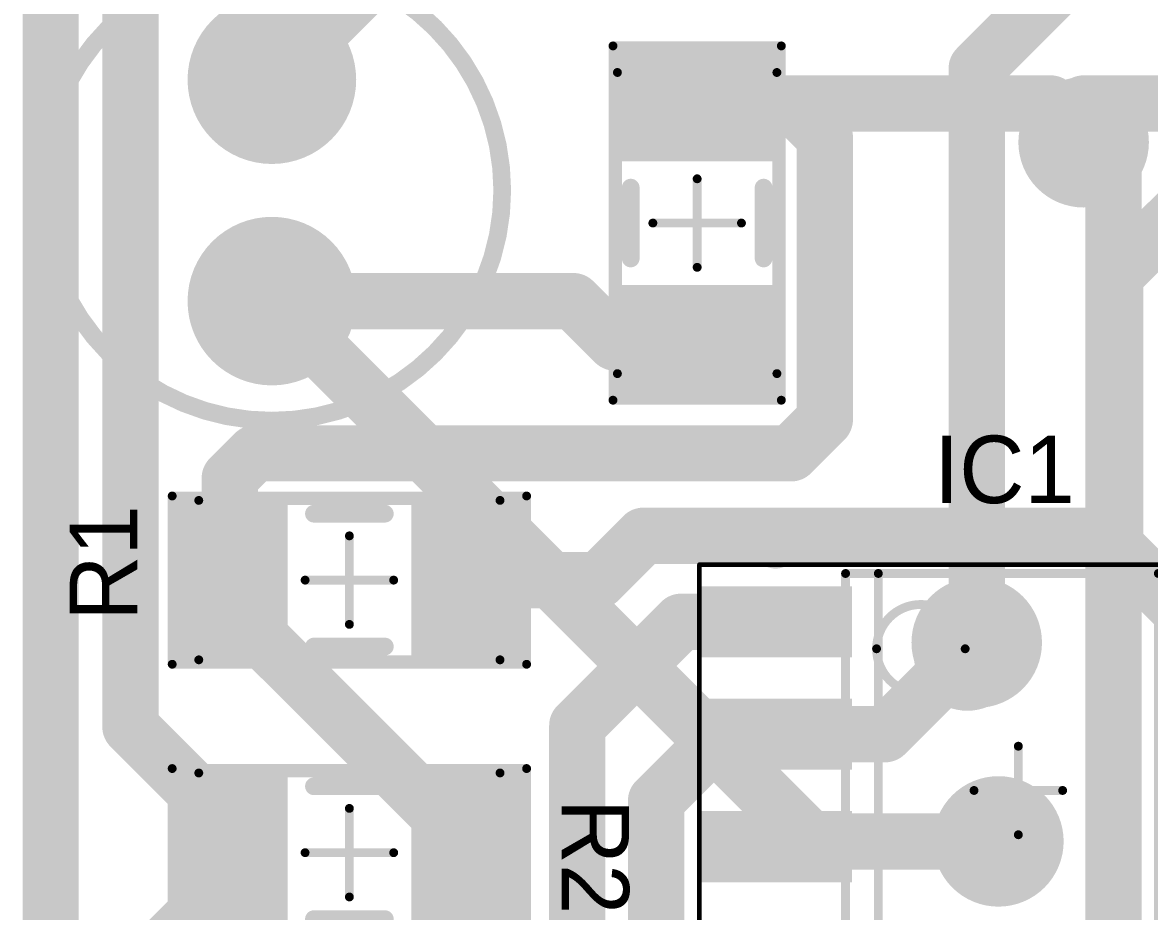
# Model space of a CAD drawing. Header units: millimetres. Extents: x 90 to 123, y 8 to 124.
# Drawn here: x 90.39 to 103.1, y 87.31 to 97.35 of the extents above; entities that cross this region are included whole.
import ezdxf

# ---------------------------------------------------------------- set-up
doc = ezdxf.new("R2010")
doc.units = ezdxf.units.MM
for name, color, linetype in [('BottomLayer', 5, 'Continuous'), ('BottomSolder', 6, 'Continuous'), ('Mechanical13', 56, 'Continuous'), ('Mechanical15', 56, 'Continuous'), ('MultiLayer', 9, 'Continuous'), ('TopLayer', 1, 'Continuous'), ('TopOverlay', 2, 'Continuous'), ('TopPaste', 8, 'Continuous'), ('TopSolder', 216, 'Continuous')]:
    doc.layers.add(name, color=color, linetype=linetype)

# ---------------------------------------------------------------- blocks, each defined once
blk = doc.blocks.new('C1206_29')
at = {"layer": 'Mechanical13', "const_width": 0.0999998}
for points in [[(1.70002962, 0.8999804199999999), (-1.69996358, 0.8999804199999999)], [(-1.69996358, -0.9000159799999999), (-1.69996358, 0.8999804199999999)], [(1.70002962, -0.9000159799999999), (1.70002962, 0.8999804199999999)], [(1.70002962, -0.9000159799999999), (-1.69996358, -0.9000159799999999)]]:
    blk.add_lwpolyline(points, dxfattribs=at)
at = {"layer": 'Mechanical13', "const_width": 0.0499999}
for points in [[(-1.72496226, 0.8999804199999999, 1), (-1.6749649, 0.8999804199999999, 1)], [(-1.72496226, 0.8999804199999999, 1), (-1.6749649, 0.8999804199999999, 1)], [(1.67503094, 0.8999804199999999, 1), (1.7250283, 0.8999804199999999, 1)], [(1.67503094, 0.8999804199999999, 1), (1.7250283, 0.8999804199999999, 1)], [(-1.72496226, -0.9000159799999999, 1), (-1.6749649, -0.9000159799999999, 1)], [(-1.72496226, -0.9000159799999999, 1), (-1.6749649, -0.9000159799999999, 1)], [(1.67503094, -0.9000159799999999, 1), (1.7250283, -0.9000159799999999, 1)], [(1.67503094, -0.9000159799999999, 1), (1.7250283, -0.9000159799999999, 1)]]:
    blk.add_lwpolyline(points, format="xyb", close=True, dxfattribs=at)
at = {"layer": 'Mechanical15', "const_width": 0.0999998}
for points in [[(2.00000362, 0.9499676199999999), (-1.99998838, 0.9499676199999999)], [(-1.99998838, -0.9500031800000001), (-1.99998838, 0.9499676199999999)], [(2.00000362, -0.9500031800000001), (2.00000362, 0.9499676199999999)], [(7.619999999999999e-06, -0.5000167799999999), (7.619999999999999e-06, 0.4999812199999999)], [(0.50003202, 7.619999999999999e-06), (-0.4999659799999999, 7.619999999999999e-06)], [(2.00000362, -0.9500031800000001), (-1.99998838, -0.9500031800000001)]]:
    blk.add_lwpolyline(points, dxfattribs=at)
at = {"layer": 'Mechanical15', "const_width": 0.0499999}
for points in [[(-2.02498706, 0.9499676199999999, 1), (-1.9749897, 0.9499676199999999, 1)], [(-2.02498706, 0.9499676199999999, 1), (-1.9749897, 0.9499676199999999, 1)], [(1.97500494, 0.9499676199999999, 1), (2.0250023, 0.9499676199999999, 1)], [(1.97500494, 0.9499676199999999, 1), (2.0250023, 0.9499676199999999, 1)], [(-0.02499106, 0.4999812199999999, 1), (0.0250063, 0.4999812199999999, 1)], [(-0.52496466, 7.619999999999999e-06, 1), (-0.4749673, 7.619999999999999e-06, 1)], [(0.47503334, 7.619999999999999e-06, 1), (0.5250307, 7.619999999999999e-06, 1)], [(-0.02499106, -0.5000167799999999, 1), (0.0250063, -0.5000167799999999, 1)], [(-2.02498706, -0.9500031800000001, 1), (-1.9749897, -0.9500031800000001, 1)], [(-2.02498706, -0.9500031800000001, 1), (-1.9749897, -0.9500031800000001, 1)], [(1.97500494, -0.9500031800000001, 1), (2.0250023, -0.9500031800000001, 1)], [(1.97500494, -0.9500031800000001, 1), (2.0250023, -0.9500031800000001, 1)]]:
    blk.add_lwpolyline(points, format="xyb", close=True, dxfattribs=at)
at = {"layer": 'TopLayer'}
for points in [[(-0.80000348, -0.8499906799999999), (-0.80000348, 0.85000592), (-1.90000128, -0.8499906799999999), (-1.90000128, 0.85000592)], [(1.90001652, -0.8499906799999999), (1.90001652, 0.85000592), (0.80001872, -0.8499906799999999), (0.80001872, 0.85000592)]]:
    blk.add_solid(points, dxfattribs=at)
at = {"layer": 'TopOverlay', "const_width": 0.1999996}
for points in [[(0.40000682, 0.74996802), (-0.39999158, 0.74996802)], [(0.40000682, -0.75000358), (-0.39999158, -0.75000358)]]:
    blk.add_lwpolyline(points, dxfattribs=at)
at = {"layer": 'TopOverlay', "const_width": 0.0999998}
for points in [[(-0.44999148, 0.74996802, 1), (-0.34999168, 0.74996802, 1)], [(0.35000692, 0.74996802, 1), (0.45000672, 0.74996802, 1)], [(-0.44999148, -0.75000358, 1), (-0.34999168, -0.75000358, 1)], [(0.35000692, -0.75000358, 1), (0.45000672, -0.75000358, 1)]]:
    blk.add_lwpolyline(points, format="xyb", close=True, dxfattribs=at)
at = {"layer": 'TopPaste'}
for points in [[(-0.80000348, -0.8499906799999999), (-0.80000348, 0.85000592), (-1.90000128, -0.8499906799999999), (-1.90000128, 0.85000592)], [(1.90001652, -0.8499906799999999), (1.90001652, 0.85000592), (0.80001872, -0.8499906799999999), (0.80001872, 0.85000592)]]:
    blk.add_solid(points, dxfattribs=at)
at = {"layer": 'TopSolder'}
for points in [[(-0.69840348, -0.95159068), (-0.69840348, 0.9516059199999999), (-2.00160128, -0.95159068), (-2.00160128, 0.9516059199999999)], [(2.00161652, -0.95159068), (2.00161652, 0.9516059199999999), (0.6984187199999999, -0.95159068), (0.6984187199999999, 0.9516059199999999)]]:
    blk.add_solid(points, dxfattribs=at)
blk = doc.blocks.new('C1206_30')
at = {"layer": 'Mechanical13', "const_width": 0.0999998}
for points in [[(-1.70001692, 0.89998296), (1.69997628, 0.89998296)], [(-1.70001692, -0.90001344), (-1.70001692, 0.89998296)], [(1.69997628, -0.90001344), (1.69997628, 0.89998296)], [(-1.70001692, -0.90001344), (1.69997628, -0.90001344)]]:
    blk.add_lwpolyline(points, dxfattribs=at)
at = {"layer": 'Mechanical13', "const_width": 0.0499999}
for points in [[(-1.7250156, 0.89998296, 1), (-1.67501824, 0.89998296, 1)], [(-1.7250156, 0.89998296, 1), (-1.67501824, 0.89998296, 1)], [(1.6749776, 0.89998296, 1), (1.72497496, 0.89998296, 1)], [(1.6749776, 0.89998296, 1), (1.72497496, 0.89998296, 1)], [(-1.7250156, -0.90001344, 1), (-1.67501824, -0.90001344, 1)], [(-1.7250156, -0.90001344, 1), (-1.67501824, -0.90001344, 1)], [(1.6749776, -0.90001344, 1), (1.72497496, -0.90001344, 1)], [(1.6749776, -0.90001344, 1), (1.72497496, -0.90001344, 1)]]:
    blk.add_lwpolyline(points, format="xyb", close=True, dxfattribs=at)
at = {"layer": 'Mechanical15', "const_width": 0.0999998}
for points in [[(-1.99999092, 0.95002096), (2.00000108, 0.95002096)], [(-1.99999092, -0.95000064), (-1.99999092, 0.95002096)], [(2.00000108, -0.95000064), (2.00000108, 0.95002096)], [(5.08e-06, -0.5000142399999999), (5.08e-06, 0.49998376)], [(-0.5000193199999999, 1.016e-05), (0.49997868, 1.016e-05)], [(-1.99999092, -0.95000064), (2.00000108, -0.95000064)]]:
    blk.add_lwpolyline(points, dxfattribs=at)
at = {"layer": 'Mechanical15', "const_width": 0.0499999}
for points in [[(-2.0249896, 0.95002096, 1), (-1.97499224, 0.95002096, 1)], [(-2.0249896, 0.95002096, 1), (-1.97499224, 0.95002096, 1)], [(1.9750024, 0.95002096, 1), (2.02499976, 0.95002096, 1)], [(1.9750024, 0.95002096, 1), (2.02499976, 0.95002096, 1)], [(-0.0249936, 0.49998376, 1), (0.02500376, 0.49998376, 1)], [(-0.525018, 1.016e-05, 1), (-0.4750206399999999, 1.016e-05, 1)], [(0.47498, 1.016e-05, 1), (0.52497736, 1.016e-05, 1)], [(-0.0249936, -0.5000142399999999, 1), (0.02500376, -0.5000142399999999, 1)], [(-2.0249896, -0.95000064, 1), (-1.97499224, -0.95000064, 1)], [(-2.0249896, -0.95000064, 1), (-1.97499224, -0.95000064, 1)], [(1.9750024, -0.95000064, 1), (2.02499976, -0.95000064, 1)], [(1.9750024, -0.95000064, 1), (2.02499976, -0.95000064, 1)]]:
    blk.add_lwpolyline(points, format="xyb", close=True, dxfattribs=at)
at = {"layer": 'TopLayer'}
for points in [[(-0.8000060199999999, -0.8499881399999999), (-0.8000060199999999, 0.85000846), (-1.90000382, -0.8499881399999999), (-1.90000382, 0.85000846)], [(1.90001398, -0.8499881399999999), (1.90001398, 0.85000846), (0.80001618, -0.8499881399999999), (0.80001618, 0.85000846)]]:
    blk.add_solid(points, dxfattribs=at)
at = {"layer": 'TopOverlay', "const_width": 0.1999996}
for points in [[(-0.39999412, 0.75002136), (0.40000428, 0.75002136)], [(-0.39999412, -0.75000104), (0.40000428, -0.75000104)]]:
    blk.add_lwpolyline(points, dxfattribs=at)
at = {"layer": 'TopOverlay', "const_width": 0.0999998}
for points in [[(-0.44999402, 0.75002136, 1), (-0.34999422, 0.75002136, 1)], [(0.35000438, 0.75002136, 1), (0.4500041799999999, 0.75002136, 1)], [(-0.44999402, -0.75000104, 1), (-0.34999422, -0.75000104, 1)], [(0.35000438, -0.75000104, 1), (0.4500041799999999, -0.75000104, 1)]]:
    blk.add_lwpolyline(points, format="xyb", close=True, dxfattribs=at)
at = {"layer": 'TopPaste'}
for points in [[(-0.8000060199999999, -0.8499881399999999), (-0.8000060199999999, 0.85000846), (-1.90000382, -0.8499881399999999), (-1.90000382, 0.85000846)], [(1.90001398, -0.8499881399999999), (1.90001398, 0.85000846), (0.80001618, -0.8499881399999999), (0.80001618, 0.85000846)]]:
    blk.add_solid(points, dxfattribs=at)
at = {"layer": 'TopSolder'}
for points in [[(-0.69840602, -0.9515881399999999), (-0.69840602, 0.95160846), (-2.00160382, -0.9515881399999999), (-2.00160382, 0.95160846)], [(2.00161398, -0.9515881399999999), (2.00161398, 0.95160846), (0.6984161799999999, -0.9515881399999999), (0.6984161799999999, 0.95160846)]]:
    blk.add_solid(points, dxfattribs=at)
blk = doc.blocks.new('C1206_31')
at = {"layer": 'Mechanical13', "const_width": 0.0999998}
for points in [[(-1.69997628, 0.89998296), (1.70001692, 0.89998296)], [(-1.69997628, -0.90001344), (-1.69997628, 0.89998296)], [(1.70001692, -0.90001344), (1.70001692, 0.89998296)], [(-1.69997628, -0.90001344), (1.70001692, -0.90001344)]]:
    blk.add_lwpolyline(points, dxfattribs=at)
at = {"layer": 'Mechanical13', "const_width": 0.0499999}
for points in [[(-1.72497496, 0.89998296, 1), (-1.6749776, 0.89998296, 1)], [(-1.72497496, 0.89998296, 1), (-1.6749776, 0.89998296, 1)], [(1.67501824, 0.89998296, 1), (1.7250156, 0.89998296, 1)], [(1.67501824, 0.89998296, 1), (1.7250156, 0.89998296, 1)], [(-1.72497496, -0.90001344, 1), (-1.6749776, -0.90001344, 1)], [(-1.72497496, -0.90001344, 1), (-1.6749776, -0.90001344, 1)], [(1.67501824, -0.90001344, 1), (1.7250156, -0.90001344, 1)], [(1.67501824, -0.90001344, 1), (1.7250156, -0.90001344, 1)]]:
    blk.add_lwpolyline(points, format="xyb", close=True, dxfattribs=at)
at = {"layer": 'Mechanical15', "const_width": 0.0999998}
for points in [[(-2.00000108, 0.95002096), (1.99999092, 0.95002096)], [(-2.00000108, -0.95000064), (-2.00000108, 0.95002096)], [(1.99999092, -0.95000064), (1.99999092, 0.95002096)], [(-5.08e-06, -0.5000142399999999), (-5.08e-06, 0.49998376)], [(-0.49997868, 1.016e-05), (0.5000193199999999, 1.016e-05)], [(-2.00000108, -0.95000064), (1.99999092, -0.95000064)]]:
    blk.add_lwpolyline(points, dxfattribs=at)
at = {"layer": 'Mechanical15', "const_width": 0.0499999}
for points in [[(-2.02499976, 0.95002096, 1), (-1.9750024, 0.95002096, 1)], [(-2.02499976, 0.95002096, 1), (-1.9750024, 0.95002096, 1)], [(1.97499224, 0.95002096, 1), (2.0249896, 0.95002096, 1)], [(1.97499224, 0.95002096, 1), (2.0249896, 0.95002096, 1)], [(-0.02500376, 0.49998376, 1), (0.0249936, 0.49998376, 1)], [(-0.52497736, 1.016e-05, 1), (-0.47498, 1.016e-05, 1)], [(0.4750206399999999, 1.016e-05, 1), (0.525018, 1.016e-05, 1)], [(-0.02500376, -0.5000142399999999, 1), (0.0249936, -0.5000142399999999, 1)], [(-2.02499976, -0.95000064, 1), (-1.9750024, -0.95000064, 1)], [(-2.02499976, -0.95000064, 1), (-1.9750024, -0.95000064, 1)], [(1.97499224, -0.95000064, 1), (2.0249896, -0.95000064, 1)], [(1.97499224, -0.95000064, 1), (2.0249896, -0.95000064, 1)]]:
    blk.add_lwpolyline(points, format="xyb", close=True, dxfattribs=at)
at = {"layer": 'TopLayer'}
for points in [[(-0.80001618, -0.8499881399999999), (-0.80001618, 0.85000846), (-1.90001398, -0.8499881399999999), (-1.90001398, 0.85000846)], [(1.90000382, -0.8499881399999999), (1.90000382, 0.85000846), (0.8000060199999999, -0.8499881399999999), (0.8000060199999999, 0.85000846)]]:
    blk.add_solid(points, dxfattribs=at)
at = {"layer": 'TopOverlay', "const_width": 0.1999996}
for points in [[(-0.40000428, 0.75002136), (0.39999412, 0.75002136)], [(-0.40000428, -0.75000104), (0.39999412, -0.75000104)]]:
    blk.add_lwpolyline(points, dxfattribs=at)
at = {"layer": 'TopOverlay', "const_width": 0.0999998}
for points in [[(-0.4500041799999999, 0.75002136, 1), (-0.35000438, 0.75002136, 1)], [(0.34999422, 0.75002136, 1), (0.44999402, 0.75002136, 1)], [(-0.4500041799999999, -0.75000104, 1), (-0.35000438, -0.75000104, 1)], [(0.34999422, -0.75000104, 1), (0.44999402, -0.75000104, 1)]]:
    blk.add_lwpolyline(points, format="xyb", close=True, dxfattribs=at)
at = {"layer": 'TopPaste'}
for points in [[(-0.80001618, -0.8499881399999999), (-0.80001618, 0.85000846), (-1.90001398, -0.8499881399999999), (-1.90001398, 0.85000846)], [(1.90000382, -0.8499881399999999), (1.90000382, 0.85000846), (0.8000060199999999, -0.8499881399999999), (0.8000060199999999, 0.85000846)]]:
    blk.add_solid(points, dxfattribs=at)
at = {"layer": 'TopSolder'}
for points in [[(-0.6984161799999999, -0.9515881399999999), (-0.6984161799999999, 0.95160846), (-2.00161398, -0.9515881399999999), (-2.00161398, 0.95160846)], [(2.00160382, -0.9515881399999999), (2.00160382, 0.95160846), (0.69840602, -0.9515881399999999), (0.69840602, 0.95160846)]]:
    blk.add_solid(points, dxfattribs=at)
blk = doc.blocks.new('OPAMP_LM833_42')
at = {"layer": 'Mechanical13', "const_width": 0.0999998}
for points in [[(-1.95000118, -2.45000018), (-1.95000118, 2.45000018)], [(-1.95000118, 2.45000018), (1.95000118, 2.45000018)], [(1.95000118, -2.45000018), (1.95000118, 2.45000018)], [(-1.95000118, -2.45000018), (1.95000118, -2.45000018)]]:
    blk.add_lwpolyline(points, dxfattribs=at)
at = {"layer": 'Mechanical13'}
for points, const_width in [([(-1.97499986, 2.45000018, 1), (-1.9250025, 2.45000018, 1)], 0.0499999), ([(-1.97499986, 2.45000018, 1), (-1.9250025, 2.45000018, 1)], 0.0499999), ([(1.9250025, 2.45000018, 1), (1.97499986, 2.45000018, 1)], 0.0499999), ([(1.9250025, 2.45000018, 1), (1.97499986, 2.45000018, 1)], 0.0499999), ([(-0.6000013399999999, 1.59999934, 1), (-1.59999934, 1.59999934, 1)], 0.0999998), ([(-1.62499802, 1.59999934, 1), (-1.57500066, 1.59999934, 1)], 0.0499999), ([(-0.62500002, 1.59999934, 1), (-0.5750026599999999, 1.59999934, 1)], 0.0499999), ([(-1.97499986, -2.45000018, 1), (-1.9250025, -2.45000018, 1)], 0.0499999), ([(-1.97499986, -2.45000018, 1), (-1.9250025, -2.45000018, 1)], 0.0499999), ([(1.9250025, -2.45000018, 1), (1.97499986, -2.45000018, 1)], 0.0499999), ([(1.9250025, -2.45000018, 1), (1.97499986, -2.45000018, 1)], 0.0499999)]:
    blk.add_lwpolyline(points, format="xyb", close=True, dxfattribs=dict(at, const_width=const_width))
at = {"layer": 'Mechanical15'}
for points, const_width in [([(-3.60000042, -2.54999998), (-3.60000042, 2.54999998)], 0.0499999), ([(-3.60000042, 2.54999998), (3.60000042, 2.54999998)], 0.0499999), ([(3.60000042, -2.54999998), (3.60000042, 2.54999998)], 0.0499999), ([(0, -0.499999), (0, 0.499999)], 0.0999998), ([(-0.499999, 0), (0.50000154, 0)], 0.0999998), ([(-3.60000042, -2.54999998), (3.60000042, -2.54999998)], 0.0499999)]:
    blk.add_lwpolyline(points, dxfattribs=dict(at, const_width=const_width))
for points, const_width in [([(-3.61249976, 2.54999998, 1), (-3.58750108, 2.54999998, 1)], 0.02499868), ([(-3.61249976, 2.54999998, 1), (-3.58750108, 2.54999998, 1)], 0.02499868), ([(3.58750108, 2.54999998, 1), (3.61249976, 2.54999998, 1)], 0.02499868), ([(3.58750108, 2.54999998, 1), (3.61249976, 2.54999998, 1)], 0.02499868), ([(-0.02499868, 0.499999, 1), (0.02499868, 0.499999, 1)], 0.0499999), ([(-0.5249976799999999, 0, 1), (-0.47500032, 0, 1)], 0.0499999), ([(0.47500286, 0, 1), (0.52500022, 0, 1)], 0.0499999), ([(-0.02499868, -0.499999, 1), (0.02499868, -0.499999, 1)], 0.0499999), ([(-3.61249976, -2.54999998, 1), (-3.58750108, -2.54999998, 1)], 0.02499868), ([(-3.61249976, -2.54999998, 1), (-3.58750108, -2.54999998, 1)], 0.02499868), ([(3.58750108, -2.54999998, 1), (3.61249976, -2.54999998, 1)], 0.02499868), ([(3.58750108, -2.54999998, 1), (3.61249976, -2.54999998, 1)], 0.02499868)]:
    blk.add_lwpolyline(points, format="xyb", close=True, dxfattribs=dict(at, const_width=const_width))
at = {"layer": 'TopLayer'}
for points in [[(-1.98000112, 1.6050006), (-1.98000112, 2.2049994), (-3.49999808, 1.6050006), (-3.49999808, 2.2049994)], [(3.49999808, 1.6050006), (3.49999808, 2.2049994), (1.98000112, 1.6050006), (1.98000112, 2.2049994)], [(-1.98000112, 0.3350006), (-1.98000112, 0.9349994), (-3.49999808, 0.3350006), (-3.49999808, 0.9349994)], [(3.49999808, 0.3350006), (3.49999808, 0.9349994), (1.98000112, 0.3350006), (1.98000112, 0.9349994)], [(-1.98000112, -0.9349994), (-1.98000112, -0.3350006), (-3.49999808, -0.9349994), (-3.49999808, -0.3350006)], [(3.49999808, -0.9349994), (3.49999808, -0.3350006), (1.98000112, -0.9349994), (1.98000112, -0.3350006)], [(-1.98000112, -2.2049994), (-1.98000112, -1.6050006), (-3.49999808, -2.2049994), (-3.49999808, -1.6050006)], [(3.49999808, -2.2049994), (3.49999808, -1.6050006), (1.98000112, -2.2049994), (1.98000112, -1.6050006)]]:
    blk.add_solid(points, dxfattribs=at)
at = {"layer": 'TopOverlay'}
for points, const_width in [([(-2.61499858, 2.75500084, 1), (-2.86500062, 2.75500084, 1)], 0.2499995), ([(-2.92749986, 2.75500084, 1), (-2.80250138, 2.75500084, 1)], 0.12499848), ([(-2.67749782, 2.75500084, 1), (-2.55249934, 2.75500084, 1)], 0.12499848), ([(-1.60499806, 2.45000018, 1), (-1.5550007, 2.45000018, 1)], 0.0499999), ([(-1.60499806, 2.45000018, 1), (-1.5550007, 2.45000018, 1)], 0.0499999), ([(1.5550007, 2.45000018, 1), (1.60499806, 2.45000018, 1)], 0.0499999), ([(1.5550007, 2.45000018, 1), (1.60499806, 2.45000018, 1)], 0.0499999), ([(-0.27500072, 1.49999954, 1), (-0.87499952, 1.49999954, 1)], 0.5999987999999999), ([(-1.02499922, 1.49999954, 1), (-0.72499982, 1.49999954, 1)], 0.2999994), ([(-0.4250004199999999, 1.49999954, 1), (-0.12500102, 1.49999954, 1)], 0.2999994), ([(-1.60499806, -2.45000018, 1), (-1.5550007, -2.45000018, 1)], 0.0499999), ([(-1.60499806, -2.45000018, 1), (-1.5550007, -2.45000018, 1)], 0.0499999), ([(1.5550007, -2.45000018, 1), (1.60499806, -2.45000018, 1)], 0.0499999), ([(1.5550007, -2.45000018, 1), (1.60499806, -2.45000018, 1)], 0.0499999)]:
    blk.add_lwpolyline(points, format="xyb", close=True, dxfattribs=dict(at, const_width=const_width))
at = {"layer": 'TopOverlay', "const_width": 0.0999998}
for points in [[(-1.57999938, -2.45000018), (-1.57999938, 2.45000018)], [(-1.57999938, 2.45000018), (1.57999938, 2.45000018)], [(1.57999938, -2.45000018), (1.57999938, 2.45000018)], [(-1.57999938, -2.45000018), (1.57999938, -2.45000018)]]:
    blk.add_lwpolyline(points, dxfattribs=at)
at = {"layer": 'TopPaste'}
for points in [[(-1.98000112, 1.6050006), (-1.98000112, 2.2049994), (-3.49999808, 1.6050006), (-3.49999808, 2.2049994)], [(3.49999808, 1.6050006), (3.49999808, 2.2049994), (1.98000112, 1.6050006), (1.98000112, 2.2049994)], [(-1.98000112, 0.3350006), (-1.98000112, 0.9349994), (-3.49999808, 0.3350006), (-3.49999808, 0.9349994)], [(3.49999808, 0.3350006), (3.49999808, 0.9349994), (1.98000112, 0.3350006), (1.98000112, 0.9349994)], [(-1.98000112, -0.9349994), (-1.98000112, -0.3350006), (-3.49999808, -0.9349994), (-3.49999808, -0.3350006)], [(3.49999808, -0.9349994), (3.49999808, -0.3350006), (1.98000112, -0.9349994), (1.98000112, -0.3350006)], [(-1.98000112, -2.2049994), (-1.98000112, -1.6050006), (-3.49999808, -2.2049994), (-3.49999808, -1.6050006)], [(3.49999808, -2.2049994), (3.49999808, -1.6050006), (1.98000112, -2.2049994), (1.98000112, -1.6050006)]]:
    blk.add_solid(points, dxfattribs=at)
at = {"layer": 'TopSolder'}
for points in [[(-1.87840112, 1.5034006), (-1.87840112, 2.3065994), (-3.60159808, 1.5034006), (-3.60159808, 2.3065994)], [(3.60159808, 1.5034006), (3.60159808, 2.3065994), (1.87840112, 1.5034006), (1.87840112, 2.3065994)], [(-1.87840112, 0.2334006), (-1.87840112, 1.0365994), (-3.60159808, 0.2334006), (-3.60159808, 1.0365994)], [(3.60159808, 0.2334006), (3.60159808, 1.0365994), (1.87840112, 0.2334006), (1.87840112, 1.0365994)], [(-1.87840112, -1.0365994), (-1.87840112, -0.2334006), (-3.60159808, -1.0365994), (-3.60159808, -0.2334006)], [(3.60159808, -1.0365994), (3.60159808, -0.2334006), (1.87840112, -1.0365994), (1.87840112, -0.2334006)], [(-1.87840112, -2.3065994), (-1.87840112, -1.5034006), (-3.60159808, -2.3065994), (-3.60159808, -1.5034006)], [(3.60159808, -2.3065994), (3.60159808, -1.5034006), (1.87840112, -2.3065994), (1.87840112, -1.5034006)]]:
    blk.add_solid(points, dxfattribs=at)
blk = doc.blocks.new('CAPACITOR_10UF_55')
at = {"layer": 'BottomLayer', "const_width": 0.8499983}
for points in [[(-0.4250258199999999, 0, 1), (0.42497502, 0, 1)], [(2.07499458, 0, 1), (2.92499542, 0, 1)]]:
    blk.add_lwpolyline(points, format="xyb", close=True, dxfattribs=at)
at = {"layer": 'BottomSolder', "const_width": 0.9515982999999999}
for points in [[(-0.47582582, 0, 1), (0.4757750199999999, 0, 1)], [(2.02419458, 0, 1), (2.97579542, 0, 1)]]:
    blk.add_lwpolyline(points, format="xyb", close=True, dxfattribs=at)
at = {"layer": 'MultiLayer', "const_width": 0.8499983}
for points in [[(-0.4250258199999999, 0, 1), (0.42497502, 0, 1)], [(2.07499458, 0, 1), (2.92499542, 0, 1)]]:
    blk.add_lwpolyline(points, format="xyb", close=True, dxfattribs=at)
at = {"layer": 'TopLayer', "const_width": 0.8499983}
for points in [[(-0.4250258199999999, 0, 1), (0.42497502, 0, 1)], [(2.07499458, 0, 1), (2.92499542, 0, 1)]]:
    blk.add_lwpolyline(points, format="xyb", close=True, dxfattribs=at)
at = {"layer": 'TopOverlay'}
for points, const_width in [([(3.84999992, 0, 1), (-1.34999984, 0, 1)], 0.1999996), ([(4.6489747, 0.508, 1), (4.7489745, 0.508, 1)], 0.0999998), ([(-1.39999974, 0, 1), (-1.29999994, 0, 1)], 0.0999998), ([(3.80000002, 0, 1), (3.89999982, 0, 1)], 0.0999998), ([(4.140974699999999, 0, 1), (4.240974499999999, 0, 1)], 0.0999998), ([(5.1569747, 0, 1), (5.2569745, 0, 1)], 0.0999998), ([(4.6489747, -0.508, 1), (4.7489745, -0.508, 1)], 0.0999998)]:
    blk.add_lwpolyline(points, format="xyb", close=True, dxfattribs=dict(at, const_width=const_width))
at = {"layer": 'TopOverlay', "const_width": 0.1999996}
for points in [[(4.6989746, 0.508), (4.6989746, -0.508)], [(4.1909746, 0), (5.2069746, 0)]]:
    blk.add_lwpolyline(points, dxfattribs=at)
at = {"layer": 'TopSolder', "const_width": 0.9515982999999999}
for points in [[(-0.47582582, 0, 1), (0.4757750199999999, 0, 1)], [(2.02419458, 0, 1), (2.97579542, 0, 1)]]:
    blk.add_lwpolyline(points, format="xyb", close=True, dxfattribs=at)

msp = doc.modelspace()

# ---------------------------------------------------------------- linework, layer by layer
at = {"layer": 'BottomLayer', "const_width": 0.635}
for points in [[(101.1555, 96.82802579999999), (102.13714904, 97.80967483999999)], [(101.1555, 90.34450053999998), (101.1555, 96.82802579999999)], [(102.362, 95.99350118), (102.70000034, 95.65550084)], [(102.70000034, 86.97182758), (102.70000034, 95.65550084)], [(93.2000168, 94.199964), (99.29998173999999, 88.09999905999999)], [(99.29998173999999, 88.09999905999999), (101.4000004, 88.09999905999999)]]:
    msp.add_lwpolyline(points, dxfattribs=at)
at = {"layer": 'BottomLayer'}
for points, const_width in [([(100.99675, 96.82802579999999, 1), (101.31425, 96.82802579999999, 1)], 0.3175), ([(100.99675, 96.82802579999999, 1), (101.31425, 96.82802579999999, 1)], 0.3175), ([(102.0445, 95.99350118, 1), (102.6795, 95.99350118, 1)], 0.635), ([(102.20325, 95.99350118, 1), (102.52075, 95.99350118, 1)], 0.3175), ([(102.54125034, 95.65550084, 1), (102.85875034, 95.65550084, 1)], 0.3175), ([(102.54125034, 95.65550084, 1), (102.85875034, 95.65550084, 1)], 0.3175), ([(93.04126679999999, 94.199964, 1), (93.3587668, 94.199964, 1)], 0.3175), ([(100.838, 90.34450053999998, 1), (101.473, 90.34450053999998, 1)], 0.635), ([(100.99675, 90.34450053999998, 1), (101.31425, 90.34450053999998, 1)], 0.3175), ([(101.0825004, 88.09999905999999, 1), (101.7175004, 88.09999905999999, 1)], 0.635), ([(99.14123174, 88.09999905999999, 1), (99.45873174, 88.09999905999999, 1)], 0.3175), ([(99.14123174, 88.09999905999999, 1), (99.45873174, 88.09999905999999, 1)], 0.3175), ([(101.2412504, 88.09999905999999, 1), (101.5587504, 88.09999905999999, 1)], 0.3175)]:
    msp.add_lwpolyline(points, format="xyb", close=True, dxfattribs=dict(at, const_width=const_width))
at = {"layer": 'BottomSolder', "const_width": 0.7366}
for points in [[(101.9937, 95.99350118, 1), (102.7303, 95.99350118, 1)], [(100.7872, 90.34450053999998, 1), (101.5238, 90.34450053999998, 1)], [(101.0317004, 88.09999905999999, 1), (101.7683004, 88.09999905999999, 1)]]:
    msp.add_lwpolyline(points, format="xyb", close=True, dxfattribs=at)
at = {"layer": 'MultiLayer', "const_width": 0.635}
for points in [[(102.0445, 95.99350118, 1), (102.6795, 95.99350118, 1)], [(100.838, 90.34450053999998, 1), (101.473, 90.34450053999998, 1)], [(101.0825004, 88.09999905999999, 1), (101.7175004, 88.09999905999999, 1)]]:
    msp.add_lwpolyline(points, format="xyb", close=True, dxfattribs=at)
at = {"layer": 'TopLayer', "const_width": 0.635}
for points in [[(90.7034, 66.7327088), (90.7034, 101.62010156)], [(91.60348456, 89.39407572), (91.60348456, 99.76851776)], [(93.2000168, 96.69998439999999), (95.80879999999999, 99.3087676)], [(98.00000719999998, 96.43150639999999), (99.05999999999999, 96.43150639999999)], [(99.05999745999999, 96.43151655999999), (99.0600381, 96.43155719999999)], [(99.05999999999999, 96.43150639999999), (99.44099999999999, 96.05050639999999)], [(99.0600381, 96.43155719999999), (101.99001954, 96.43155719999999)], [(101.99001954, 96.43155719999999), (102.362, 96.05957674)], [(102.362, 96.43155719999999), (104.6038548, 96.43155719999999)], [(99.44099999999999, 92.8624), (99.44099999999999, 96.05050639999999)], [(102.362, 95.99350118), (102.362, 96.05957674)], [(102.7176, 94.488), (103.4288, 95.1992)], [(102.7176, 91.44), (102.7176, 94.488)], [(93.2000168, 94.199964), (96.60371839999999, 94.199964)], [(96.60371839999999, 94.199964), (97.07219599999999, 93.7314864)], [(97.07219599999999, 93.7314864), (98.00000719999998, 93.7314864)], [(99.05999999999999, 92.4814), (99.44099999999999, 92.8624)], [(92.72498599999999, 92.202), (93.004386, 92.4814)], [(93.004386, 92.4814), (99.05999999999999, 92.4814)], [(92.72498599999999, 91.0500084), (92.72498599999999, 92.202)], [(96.8920084, 91.0500084), (97.39300054, 91.55100054)], [(97.39300054, 91.55100054), (102.60659946, 91.55100054)], [(102.60659946, 91.55100054), (103.5775932, 90.58000679999999)], [(92.72498599999999, 90.75000899999999), (92.72498599999999, 91.0500084)], [(95.425006, 91.0500084), (96.8920084, 91.0500084)], [(92.72498599999999, 90.75000899999999), (94.96992944, 88.50506556)], [(96.647, 89.408), (97.8190068, 90.58000679999999)], [(97.8190068, 90.58000679999999), (98.88499399999999, 90.58000679999999)], [(100.12099864, 89.30999917999999), (101.1555, 90.34450053999998)], [(91.60348456, 89.39407572), (92.72499615999999, 88.27256412)], [(96.647, 86.868), (96.647, 89.408)], [(97.53599999999999, 88.55923614), (98.26927006, 89.29250619999999)], [(98.26927006, 89.29250619999999), (98.8674934, 89.29250619999999)], [(98.8674934, 89.29250619999999), (98.88499399999999, 89.3100068)], [(98.88500162, 89.30999917999999), (100.12099864, 89.30999917999999)], [(94.96992944, 88.50506556), (95.19251472, 88.50506556)], [(95.19251472, 88.50506556), (95.42501616, 88.27256412)], [(97.53599999999999, 86.49976604), (97.53599999999999, 88.55923614)], [(92.72499615999999, 87.97256472), (92.72499615999999, 88.27256412)], [(95.42501616, 87.97256472), (95.42501616, 88.27256412)], [(99.53823881999999, 88.05749978), (99.58073809999999, 88.09999905999999)], [(99.58073809999999, 88.09999905999999), (101.4000004, 88.09999905999999)], [(92.72499615999999, 87.67256531999999), (92.72499615999999, 87.97256472)], [(98.88500162, 88.03999918), (98.90250221999999, 88.05749978)], [(98.90250221999999, 88.05749978), (99.53823881999999, 88.05749978)], [(91.60348456, 86.55105372), (92.72499615999999, 87.67256531999999)]]:
    msp.add_lwpolyline(points, dxfattribs=at)
at = {"layer": 'TopLayer'}
for points, const_width in [([(93.04126679999999, 96.69998439999999, 1), (93.3587668, 96.69998439999999, 1)], 0.3175), ([(97.8412572, 96.43150639999999, 1), (98.1587572, 96.43150639999999, 1)], 0.3175), ([(98.90124746, 96.43151655999999, 1), (99.21874746, 96.43151655999999, 1)], 0.3175), ([(98.90124999999999, 96.43150639999999, 1), (99.21875, 96.43150639999999, 1)], 0.3175), ([(98.90124999999999, 96.43150639999999, 1), (99.21875, 96.43150639999999, 1)], 0.3175), ([(98.9012881, 96.43155719999999, 1), (99.2187881, 96.43155719999999, 1)], 0.3175), ([(98.9012881, 96.43155719999999, 1), (99.2187881, 96.43155719999999, 1)], 0.3175), ([(101.83126954, 96.43155719999999, 1), (102.14876954, 96.43155719999999, 1)], 0.3175), ([(101.83126954, 96.43155719999999, 1), (102.14876954, 96.43155719999999, 1)], 0.3175), ([(102.20325, 96.43155719999999, 1), (102.52075, 96.43155719999999, 1)], 0.3175), ([(102.0445, 95.99350118, 1), (102.6795, 95.99350118, 1)], 0.635), ([(99.28224999999999, 96.05050639999999, 1), (99.59975, 96.05050639999999, 1)], 0.3175), ([(99.28224999999999, 96.05050639999999, 1), (99.59975, 96.05050639999999, 1)], 0.3175), ([(102.20325, 96.05957674, 1), (102.52075, 96.05957674, 1)], 0.3175), ([(102.20325, 96.05957674, 1), (102.52075, 96.05957674, 1)], 0.3175), ([(102.20325, 95.99350118, 1), (102.52075, 95.99350118, 1)], 0.3175), ([(102.55885, 94.488, 1), (102.87635, 94.488, 1)], 0.3175), ([(102.55885, 94.488, 1), (102.87635, 94.488, 1)], 0.3175), ([(93.04126679999999, 94.199964, 1), (93.3587668, 94.199964, 1)], 0.3175), ([(96.4449684, 94.199964, 1), (96.7624684, 94.199964, 1)], 0.3175), ([(96.4449684, 94.199964, 1), (96.7624684, 94.199964, 1)], 0.3175), ([(96.913446, 93.7314864, 1), (97.23094599999999, 93.7314864, 1)], 0.3175), ([(96.913446, 93.7314864, 1), (97.23094599999999, 93.7314864, 1)], 0.3175), ([(97.8412572, 93.7314864, 1), (98.1587572, 93.7314864, 1)], 0.3175), ([(99.28224999999999, 92.8624, 1), (99.59975, 92.8624, 1)], 0.3175), ([(99.28224999999999, 92.8624, 1), (99.59975, 92.8624, 1)], 0.3175), ([(92.84563599999998, 92.4814, 1), (93.163136, 92.4814, 1)], 0.3175), ([(92.84563599999998, 92.4814, 1), (93.163136, 92.4814, 1)], 0.3175), ([(98.90124999999999, 92.4814, 1), (99.21875, 92.4814, 1)], 0.3175), ([(98.90124999999999, 92.4814, 1), (99.21875, 92.4814, 1)], 0.3175), ([(92.566236, 92.202, 1), (92.88373599999998, 92.202, 1)], 0.3175), ([(92.566236, 92.202, 1), (92.88373599999998, 92.202, 1)], 0.3175), ([(97.23425053999999, 91.55100054, 1), (97.55175054, 91.55100054, 1)], 0.3175), ([(97.23425053999999, 91.55100054, 1), (97.55175054, 91.55100054, 1)], 0.3175), ([(102.44784946, 91.55100054, 1), (102.76534946, 91.55100054, 1)], 0.3175), ([(102.44784946, 91.55100054, 1), (102.76534946, 91.55100054, 1)], 0.3175), ([(102.55885, 91.44, 1), (102.87635, 91.44, 1)], 0.3175), ([(92.566236, 91.0500084, 1), (92.88373599999998, 91.0500084, 1)], 0.3175), ([(92.566236, 91.0500084, 1), (92.88373599999998, 91.0500084, 1)], 0.3175), ([(95.266256, 91.0500084, 1), (95.583756, 91.0500084, 1)], 0.3175), ([(96.7332584, 91.0500084, 1), (97.05075839999999, 91.0500084, 1)], 0.3175), ([(96.7332584, 91.0500084, 1), (97.05075839999999, 91.0500084, 1)], 0.3175), ([(92.566236, 90.75000899999999, 1), (92.88373599999998, 90.75000899999999, 1)], 0.3175), ([(92.566236, 90.75000899999999, 1), (92.88373599999998, 90.75000899999999, 1)], 0.3175), ([(100.838, 90.34450053999998, 1), (101.473, 90.34450053999998, 1)], 0.635), ([(97.6602568, 90.58000679999999, 1), (97.9777568, 90.58000679999999, 1)], 0.3175), ([(97.6602568, 90.58000679999999, 1), (97.9777568, 90.58000679999999, 1)], 0.3175), ([(98.726244, 90.58000679999999, 1), (99.043744, 90.58000679999999, 1)], 0.3175), ([(100.99675, 90.34450053999998, 1), (101.31425, 90.34450053999998, 1)], 0.3175), ([(91.44473456, 89.39407572, 1), (91.76223456, 89.39407572, 1)], 0.3175), ([(91.44473456, 89.39407572, 1), (91.76223456, 89.39407572, 1)], 0.3175), ([(96.48825, 89.408, 1), (96.80574999999999, 89.408, 1)], 0.3175), ([(96.48825, 89.408, 1), (96.80574999999999, 89.408, 1)], 0.3175), ([(98.11052006, 89.29250619999999, 1), (98.42802006, 89.29250619999999, 1)], 0.3175), ([(98.11052006, 89.29250619999999, 1), (98.42802006, 89.29250619999999, 1)], 0.3175), ([(98.70874339999999, 89.29250619999999, 1), (99.0262434, 89.29250619999999, 1)], 0.3175), ([(98.70874339999999, 89.29250619999999, 1), (99.0262434, 89.29250619999999, 1)], 0.3175), ([(98.726244, 89.3100068, 1), (99.043744, 89.3100068, 1)], 0.3175), ([(98.72625162, 89.30999917999999, 1), (99.04375162, 89.30999917999999, 1)], 0.3175), ([(99.96224864, 89.30999917999999, 1), (100.27974864, 89.30999917999999, 1)], 0.3175), ([(99.96224864, 89.30999917999999, 1), (100.27974864, 89.30999917999999, 1)], 0.3175), ([(94.81117943999999, 88.50506556, 1), (95.12867944, 88.50506556, 1)], 0.3175), ([(94.81117943999999, 88.50506556, 1), (95.12867944, 88.50506556, 1)], 0.3175), ([(95.03376472, 88.50506556, 1), (95.35126471999999, 88.50506556, 1)], 0.3175), ([(95.03376472, 88.50506556, 1), (95.35126471999999, 88.50506556, 1)], 0.3175), ([(97.37725, 88.55923614, 1), (97.69475, 88.55923614, 1)], 0.3175), ([(97.37725, 88.55923614, 1), (97.69475, 88.55923614, 1)], 0.3175), ([(101.0825004, 88.09999905999999, 1), (101.7175004, 88.09999905999999, 1)], 0.635), ([(92.56624615999999, 88.27256412, 1), (92.88374616, 88.27256412, 1)], 0.3175), ([(92.56624615999999, 88.27256412, 1), (92.88374616, 88.27256412, 1)], 0.3175), ([(95.26626616, 88.27256412, 1), (95.58376616, 88.27256412, 1)], 0.3175), ([(95.26626616, 88.27256412, 1), (95.58376616, 88.27256412, 1)], 0.3175), ([(99.4219881, 88.09999905999999, 1), (99.73948809999999, 88.09999905999999, 1)], 0.3175), ([(99.4219881, 88.09999905999999, 1), (99.73948809999999, 88.09999905999999, 1)], 0.3175), ([(101.2412504, 88.09999905999999, 1), (101.5587504, 88.09999905999999, 1)], 0.3175), ([(92.56624615999999, 87.97256472, 1), (92.88374616, 87.97256472, 1)], 0.3175), ([(92.56624615999999, 87.97256472, 1), (92.88374616, 87.97256472, 1)], 0.3175), ([(95.26626616, 87.97256472, 1), (95.58376616, 87.97256472, 1)], 0.3175), ([(98.72625162, 88.03999918, 1), (99.04375162, 88.03999918, 1)], 0.3175), ([(98.74375221999999, 88.05749978, 1), (99.06125222, 88.05749978, 1)], 0.3175), ([(98.74375221999999, 88.05749978, 1), (99.06125222, 88.05749978, 1)], 0.3175), ([(99.37948881999999, 88.05749978, 1), (99.69698882, 88.05749978, 1)], 0.3175), ([(99.37948881999999, 88.05749978, 1), (99.69698882, 88.05749978, 1)], 0.3175), ([(92.56624615999999, 87.67256531999999, 1), (92.88374616, 87.67256531999999, 1)], 0.3175), ([(92.56624615999999, 87.67256531999999, 1), (92.88374616, 87.67256531999999, 1)], 0.3175)]:
    msp.add_lwpolyline(points, format="xyb", close=True, dxfattribs=dict(at, const_width=const_width))
at = {"layer": 'TopSolder', "const_width": 0.7366}
for points in [[(101.9937, 95.99350118, 1), (102.7303, 95.99350118, 1)], [(100.7872, 90.34450053999998, 1), (101.5238, 90.34450053999998, 1)], [(101.0317004, 88.09999905999999, 1), (101.7683004, 88.09999905999999, 1)]]:
    msp.add_lwpolyline(points, format="xyb", close=True, dxfattribs=at)

# ---------------------------------------------------------------- block references
for name, p, rotation in [('CAPACITOR_10UF_55', (93.2000168, 94.1999894), 90), ('C1206_29', (97.99999958, 95.08150402), 270), ('OPAMP_LM833_42', (101.62500122, 88.67499918), 360), ('C1206_30', (94.07500107999999, 87.97255455999999), 360)]:
    msp.add_blockref(name, p, dxfattribs=dict(rotation=rotation))
msp.add_blockref('C1206_31', (94.07500107999999, 91.04999824))

# ---------------------------------------------------------------- texts
at = {"layer": 'TopOverlay'}
msp.add_text('IC1', height=0.7619999999999999, dxfattribs=at).set_placement((100.6747669, 91.91912527999999))
for s, rotation, p in [('R1', 90, (91.68087582, 90.59216323999999)), ('R2', 270, (96.46912633999999, 88.57990412))]:
    msp.add_text(s, height=0.7619999999999999, rotation=rotation, dxfattribs=at).set_placement(p)

doc.saveas('drawing.dxf')
